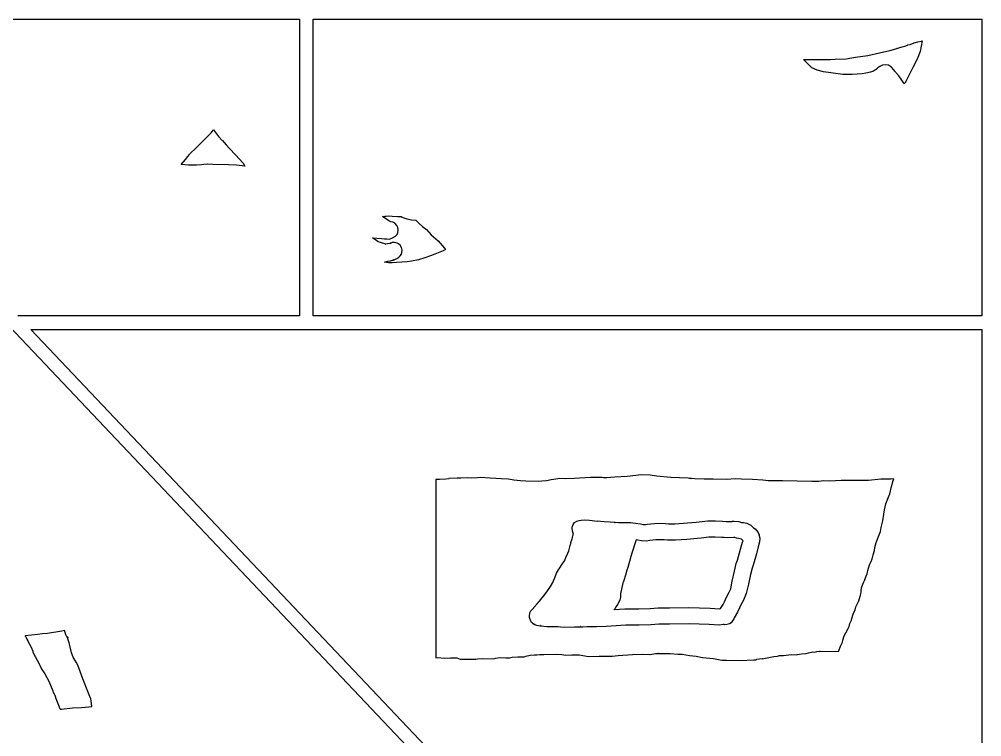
# Model space of a CAD drawing. Extents: x -1 to 629, y 2 to 3679.
# Drawn here: x 346.7 to 628.9, y 2153.2 to 2363.5 of the extents above; entities that cross this region are included whole.
import ezdxf

# ---------------------------------------------------------------- set-up
doc = ezdxf.new("R2010")
doc.units = 0

msp = doc.modelspace()

# ---------------------------------------------------------------- linework, layer by layer
at = {"layer": 'Calque 1'}
for p, q in [((258.504, 2363.48), (542.329, 2063.93)), ((264.013, 2363.48), (428.828, 2363.48)), ((428.828, 2363.48), (428.828, 2276.6)), ((432.829, 2363.48), (628.85, 2363.48)), ((432.829, 2276.6), (432.829, 2363.48)), ((628.826, 2363.48), (628.826026, 2276.5993)), ((607.094, 2355.9), (607.149, 2355.94)), ((607.149, 2355.94), (607.827, 2356.05)), ((607.827, 2356.05), (609.078, 2356.54)), ((609.078, 2356.54), (610.11, 2356.83)), ((610.11, 2356.83), (611.168, 2357.05)), ((611.383, 2357.11), (610.785, 2353.99)), ((611.168, 2357.05), (611.383, 2357.11)), ((611.383, 2357.11), (611.383, 2357.11)), ((595.426, 2352.84), (598.833, 2353.64)), ((598.833, 2353.64), (601.918, 2354.3)), ((601.918, 2354.3), (603.019, 2354.61)), ((603.019, 2354.61), (603.995, 2354.96)), ((603.995, 2354.96), (604.509, 2355.06)), ((603.995, 2354.96), (604.051, 2354.98)), ((604.051, 2354.98), (603.995, 2354.96)), ((603.995, 2354.96), (603.995, 2354.96)), ((604.509, 2355.06), (605.482, 2355.36)), ((605.482, 2355.36), (606.292, 2355.58)), ((606.292, 2355.58), (607.094, 2355.9)), ((610.785, 2353.99), (609.882, 2351.78)), ((577.135, 2351.21), (576.593, 2351.7)), ((576.593, 2351.7), (579.775, 2351.69)), ((578.111, 2350.22), (577.135, 2351.21)), ((579.775, 2351.69), (584.509, 2351.68)), ((584.509, 2351.68), (585.858, 2351.79)), ((585.858, 2351.79), (589.102, 2351.92)), ((589.102, 2351.92), (591.809, 2352.4)), ((591.809, 2352.4), (595.426, 2352.84)), ((609.882, 2351.78), (608.623, 2349.32)), ((578.704, 2349.53), (578.111, 2350.22)), ((579.035, 2349.24), (578.704, 2349.53)), ((580.567, 2348.61), (579.035, 2349.24)), ((582.503, 2348.11), (580.567, 2348.61)), ((584.641, 2347.79), (582.503, 2348.11)), ((588.131, 2347.34), (584.641, 2347.79)), ((593.822, 2347.51), (590.851, 2347.33)), ((594.857, 2347.68), (593.822, 2347.51)), ((596.248, 2347.94), (594.857, 2347.68)), ((597.151, 2348.24), (596.248, 2347.94)), ((597.952, 2348.81), (597.151, 2348.24)), ((597.952, 2348.81), (597.936, 2348.79)), ((597.936, 2348.79), (597.952, 2348.81)), ((598.397, 2349.28), (597.952, 2348.81)), ((597.952, 2348.81), (597.952, 2348.81)), ((598.947, 2349.65), (598.397, 2349.28)), ((599.799, 2350.01), (598.947, 2349.65)), ((600.736, 2350.16), (599.799, 2350.01)), ((601.474, 2350.02), (600.736, 2350.16)), ((602.384, 2349.46), (601.474, 2350.02)), ((603.096, 2348.69), (602.384, 2349.46)), ((603.479, 2348.13), (603.096, 2348.69)), ((603.577, 2348), (603.479, 2348.13)), ((604.527, 2346.93), (603.577, 2348)), ((608.623, 2349.32), (606.691, 2345.44)), ((590.851, 2347.33), (588.131, 2347.34)), ((605.453, 2345.63), (604.527, 2346.93)), ((605.988, 2344.77), (605.453, 2345.63)), ((606.149, 2344.56), (605.988, 2344.77)), ((606.263, 2344.76), (606.149, 2344.56)), ((606.691, 2345.44), (606.263, 2344.76)), ((402.931, 2330.2), (403.545, 2330.95)), ((403.545, 2330.95), (403.653, 2331.05)), ((403.645, 2331.06), (403.579, 2331)), ((403.579, 2331), (403.645, 2331.06)), ((403.645, 2331.06), (403.645, 2331.06)), ((403.645, 2331.06), (403.645, 2331.06)), ((403.653, 2331.05), (403.656, 2331.06)), ((403.656, 2331.06), (405.132, 2329.17)), ((398.576, 2325.76), (400.819, 2328.1)), ((400.819, 2328.1), (402.931, 2330.2)), ((405.132, 2329.17), (406.196, 2327.97)), ((406.196, 2327.97), (406.283, 2327.89)), ((406.283, 2327.89), (406.267, 2327.91)), ((406.267, 2327.91), (406.786, 2327.38)), ((396.718, 2324.07), (398.576, 2325.76)), ((406.786, 2327.38), (407.405, 2326.69)), ((407.405, 2326.69), (408.31, 2325.65)), ((408.31, 2325.65), (410.059, 2323.8)), ((394.186, 2320.89), (395.448, 2322.43)), ((395.448, 2322.43), (396.12, 2323.3)), ((395.448, 2322.43), (395.448, 2322.43)), ((396.12, 2323.3), (396.583, 2323.9)), ((396.583, 2323.9), (396.718, 2324.07)), ((410.059, 2323.8), (412.345, 2321.34)), ((396.337, 2320.73), (394.186, 2320.89)), ((396.697, 2320.72), (396.337, 2320.73)), ((396.337, 2320.73), (396.337, 2320.73)), ((397.216, 2320.72), (396.697, 2320.72)), ((397.282, 2320.72), (397.216, 2320.72)), ((398.697, 2320.77), (397.282, 2320.72)), ((400.1, 2320.84), (398.697, 2320.77)), ((400.78, 2320.92), (400.1, 2320.84)), ((401.74, 2320.99), (400.78, 2320.92)), ((401.843, 2320.99), (401.74, 2320.99)), ((403.476, 2320.96), (401.843, 2320.99)), ((403.484, 2320.96), (403.476, 2320.96)), ((408.043, 2320.87), (403.484, 2320.96)), ((410.392, 2320.72), (408.043, 2320.87)), ((412.784, 2320.42), (410.392, 2320.72)), ((412.345, 2321.34), (412.784, 2320.42)), ((453.149, 2305.68), (453.847, 2305.76)), ((455.064, 2304.46), (453.149, 2305.68)), ((453.847, 2305.76), (454.186, 2305.8)), ((454.186, 2305.8), (454.244, 2305.82)), ((454.244, 2305.82), (454.921, 2305.84)), ((454.921, 2305.84), (455.98, 2305.75)), ((455.98, 2305.75), (457.599, 2305.71)), ((457.599, 2305.71), (458.379, 2305.71)), ((458.379, 2305.71), (458.501, 2305.68)), ((458.501, 2305.68), (458.62, 2305.65)), ((458.62, 2305.65), (458.914, 2305.49)), ((458.914, 2305.49), (459.139, 2305.39)), ((459.139, 2305.39), (459.435, 2305.28)), ((459.435, 2305.28), (460.271, 2305.02)), ((455.638, 2304.17), (455.064, 2304.46)), ((455.646, 2304.17), (455.638, 2304.17)), ((455.662, 2304.17), (455.646, 2304.17)), ((456.202, 2304.02), (455.662, 2304.17)), ((456.467, 2303.88), (456.202, 2304.02)), ((456.509, 2303.86), (456.467, 2303.88)), ((456.623, 2303.8), (456.488, 2303.87)), ((456.488, 2303.87), (456.509, 2303.86)), ((456.768, 2303.72), (456.588, 2303.83)), ((456.588, 2303.83), (456.623, 2303.8)), ((456.8, 2303.71), (456.768, 2303.72)), ((457.427, 2303.08), (456.8, 2303.71)), ((457.707, 2302.51), (457.427, 2303.08)), ((457.826, 2301.73), (457.707, 2302.51)), ((460.271, 2305.02), (461.724, 2304.7)), ((461.724, 2304.7), (462.92, 2304.59)), ((462.92, 2304.59), (463.967, 2303.63)), ((463.967, 2303.63), (464.949, 2302.73)), ((464.949, 2302.73), (466.089, 2301.85)), ((456.141, 2299.43), (456.982, 2299.89)), ((456.982, 2299.89), (457.438, 2300.4)), ((457.438, 2300.4), (457.692, 2300.92)), ((457.692, 2300.92), (457.826, 2301.73)), ((466.089, 2301.85), (467.471, 2300.35)), ((467.471, 2300.35), (469.542, 2298.52)), ((451.559, 2298.51), (450.275, 2299.44)), ((450.275, 2299.44), (452.884, 2299.27)), ((451.963, 2298.24), (451.559, 2298.51)), ((452.598, 2298.03), (451.963, 2298.24)), ((454.114, 2297.58), (452.598, 2298.03)), ((452.884, 2299.27), (453.744, 2299.18)), ((453.744, 2299.18), (453.892, 2299.16)), ((453.892, 2299.16), (454.487, 2299.12)), ((454.112, 2297.58), (454.125, 2297.58)), ((454.125, 2297.58), (454.112, 2297.58)), ((454.112, 2297.58), (454.112, 2297.58)), ((454.678, 2297.63), (454.114, 2297.58)), ((454.487, 2299.12), (455.191, 2299.09)), ((455.318, 2297.8), (454.678, 2297.63)), ((455.191, 2299.09), (456.141, 2299.43)), ((455.522, 2297.88), (455.318, 2297.8)), ((455.585, 2297.88), (455.44, 2297.83)), ((455.44, 2297.83), (455.522, 2297.88)), ((455.615, 2297.92), (455.54, 2297.89)), ((455.54, 2297.89), (455.585, 2297.88)), ((455.585, 2297.88), (455.585, 2297.88)), ((456.027, 2298.04), (455.615, 2297.92)), ((456.691, 2298.09), (456.027, 2298.04)), ((457.512, 2297.89), (456.691, 2298.09)), ((457.895, 2297.67), (457.512, 2297.89)), ((458.348, 2297.27), (457.895, 2297.67)), ((458.75, 2296.62), (458.348, 2297.27)), ((469.542, 2298.52), (471.315, 2296.4)), ((457.961, 2293.76), (458.366, 2294.14)), ((458.366, 2294.14), (458.708, 2294.67)), ((458.708, 2294.67), (458.877, 2295.15)), ((458.932, 2295.84), (458.75, 2296.62)), ((458.877, 2295.15), (458.932, 2295.84)), ((467.232, 2294.18), (465.621, 2293.54)), ((468.532, 2294.62), (467.232, 2294.18)), ((470.96, 2295.66), (468.532, 2294.62)), ((471.635, 2295.98), (470.96, 2295.66)), ((471.315, 2296.4), (471.331, 2296.38)), ((471.331, 2296.38), (471.349, 2296.36)), ((471.349, 2296.36), (471.635, 2295.97)), ((471.635, 2295.97), (471.635, 2295.98)), ((453.733, 2292.26), (454.715, 2292.59)), ((454.943, 2292.15), (453.733, 2292.26)), ((454.715, 2292.59), (455.548, 2292.68)), ((456.035, 2292.09), (454.943, 2292.15)), ((455.548, 2292.68), (456.088, 2292.85)), ((457.287, 2292.19), (456.035, 2292.09)), ((456.088, 2292.85), (456.353, 2292.93)), ((456.353, 2292.93), (456.395, 2292.95)), ((456.395, 2292.95), (456.609, 2293.02)), ((456.609, 2293.02), (456.445, 2292.96)), ((456.445, 2292.96), (456.517, 2292.99)), ((456.517, 2292.99), (456.644, 2293.03)), ((456.644, 2293.03), (456.837, 2293.08)), ((456.837, 2293.08), (457.361, 2293.41)), ((460.456, 2292.38), (457.287, 2292.19)), ((457.361, 2293.41), (457.961, 2293.76)), ((461.711, 2292.61), (460.456, 2292.38)), ((463.772, 2293.02), (461.711, 2292.61)), ((465.621, 2293.54), (463.772, 2293.02)), ((428.828, 2276.6), (346.334, 2276.6)), ((628.826, 2276.6), (432.829, 2276.6)), ((350.123, 2272.6), (428.828, 2272.6)), ((546.329, 2065.53), (350.123, 2272.6)), ((428.828, 2272.6), (430.828, 2272.6)), ((430.828, 2272.6), (628.826, 2272.6)), ((628.826, 2272.6), (628.826, 1874.48)), ((475.072, 2229.02), (472.638, 2228.88)), ((476.167, 2229.01), (475.072, 2229.02)), ((478.054, 2229.12), (476.167, 2229.01)), ((478.057, 2229.12), (478.054, 2229.12)), ((479.252, 2229.02), (478.057, 2229.12)), ((481.065, 2229.09), (479.252, 2229.02)), ((481.917, 2229.2), (481.065, 2229.09)), ((484.777, 2228.97), (481.917, 2229.2)), ((488.055, 2228.82), (484.777, 2228.97)), ((514.151, 2229.22), (509.325, 2228.87)), ((515.233, 2229.17), (514.151, 2229.22)), ((517.419, 2229.2), (515.233, 2229.17)), ((517.477, 2229.2), (517.419, 2229.2)), ((517.561, 2229.17), (517.477, 2229.2)), ((517.921, 2229.11), (517.561, 2229.17)), ((518.263, 2229.1), (517.921, 2229.11)), ((518.916, 2229.11), (518.263, 2229.1)), ((521.252, 2229.28), (518.916, 2229.11)), ((524.89, 2229.47), (521.252, 2229.28)), ((529.06, 2229.95), (524.89, 2229.47)), ((531.666, 2229.88), (529.06, 2229.95)), ((533.532, 2229.58), (531.666, 2229.88)), ((537.701, 2229.18), (533.532, 2229.58)), ((542.784, 2228.98), (537.701, 2229.18)), ((543.562, 2228.95), (542.784, 2228.98)), ((543.181, 2229.03), (543.17, 2229.03)), ((543.17, 2229.03), (543.17, 2229.03)), ((543.17, 2229.03), (543.181, 2229.03)), ((543.541, 2228.95), (543.181, 2229.03)), ((543.181, 2229.03), (543.541, 2228.95)), ((468.86, 2228.59), (468.809, 2228.61)), ((468.809, 2228.61), (468.809, 2176.36)), ((469.873, 2228.61), (468.86, 2228.59)), ((471.762, 2228.72), (469.873, 2228.61)), ((469.873, 2228.61), (469.873, 2228.61)), ((472.672, 2228.82), (471.762, 2228.72)), ((472.638, 2228.88), (472.775, 2228.86)), ((472.775, 2228.86), (472.672, 2228.82)), ((490.082, 2228.72), (488.055, 2228.82)), ((491.677, 2228.46), (490.082, 2228.72)), ((493.654, 2228.2), (491.677, 2228.46)), ((495.159, 2228.16), (493.654, 2228.2)), ((495.159, 2228.15), (495.159, 2228.16)), ((498.784, 2228.07), (495.159, 2228.15)), ((499.882, 2228.09), (498.784, 2228.07)), ((501.29, 2228.21), (499.882, 2228.09)), ((502.597, 2228.56), (501.29, 2228.21)), ((503.983, 2228.73), (502.597, 2228.56)), ((505.208, 2228.95), (503.983, 2228.73)), ((506.719, 2228.85), (505.208, 2228.95)), ((509.325, 2228.87), (506.719, 2228.85)), ((543.551, 2228.95), (543.541, 2228.95)), ((543.541, 2228.95), (543.551, 2228.95)), ((543.541, 2228.95), (543.541, 2228.95)), ((543.549, 2228.95), (543.551, 2228.95)), ((543.551, 2228.95), (543.549, 2228.95)), ((543.771, 2228.91), (543.562, 2228.95)), ((544.729, 2228.83), (543.771, 2228.91)), ((547.512, 2228.72), (544.729, 2228.83)), ((544.729, 2228.83), (544.729, 2228.83)), ((544.729, 2228.83), (544.729, 2228.83)), ((550.124, 2228.69), (547.512, 2228.72)), ((553.883, 2228.66), (550.124, 2228.69)), ((556.767, 2228.83), (553.883, 2228.66)), ((558.455, 2228.72), (556.767, 2228.83)), ((561.657, 2228.63), (558.455, 2228.72)), ((564.657, 2228.46), (561.657, 2228.63)), ((566.213, 2228.27), (564.657, 2228.46)), ((568.491, 2228.23), (566.213, 2228.27)), ((570.489, 2228.26), (568.491, 2228.23)), ((579.008, 2227.99), (570.489, 2228.26)), ((580.953, 2228.06), (579.008, 2227.99)), ((582.591, 2228.21), (580.953, 2228.06)), ((584.308, 2228.15), (582.591, 2228.21)), ((587.657, 2228.34), (584.308, 2228.15)), ((592.483, 2228.37), (587.657, 2228.34)), ((595.65, 2228.34), (592.483, 2228.37)), ((599.291, 2228.69), (595.65, 2228.34)), ((602.217, 2228.7), (599.291, 2228.69)), ((601.94, 2224.4), (602.416, 2226.6)), ((603.048, 2228.78), (602.217, 2228.7)), ((602.217, 2228.7), (602.217, 2228.7)), ((602.416, 2226.6), (602.913, 2228.29)), ((602.913, 2228.29), (603.048, 2228.78)), ((601.439, 2223.23), (601.94, 2224.4)), ((600.326, 2219.72), (600.781, 2221.5)), ((600.781, 2221.5), (601.439, 2223.23)), ((599.852, 2216.47), (600.13, 2218.49)), ((600.13, 2218.49), (600.326, 2219.72)), ((508.806, 2214.7), (509.058, 2215.41)), ((509.058, 2215.41), (509.502, 2215.99)), ((509.502, 2215.99), (510.105, 2216.42)), ((510.105, 2216.42), (510.825, 2216.64)), ((510.825, 2216.64), (511.465, 2216.75)), ((511.465, 2216.75), (511.468, 2216.75)), ((511.468, 2216.75), (512.484, 2216.84)), ((512.484, 2216.84), (513.852, 2216.7)), ((513.852, 2216.7), (516.074, 2216.46)), ((516.074, 2216.46), (516.074, 2216.47)), ((516.074, 2216.47), (518.199, 2216.3)), ((518.199, 2216.3), (519.879, 2216.22)), ((519.879, 2216.22), (519.879, 2216.21)), ((519.879, 2216.21), (521.102, 2216.1)), ((521.102, 2216.1), (521.205, 2216.08)), ((521.205, 2216.08), (521.17, 2216.08)), ((521.17, 2216.08), (521.223, 2216.08)), ((521.205, 2216.08), (521.205, 2216.08)), ((521.223, 2216.08), (521.337, 2216.05)), ((521.361, 2216.06), (521.313, 2216.08)), ((521.313, 2216.08), (522.411, 2216.05)), ((521.337, 2216.05), (521.361, 2216.06)), ((522.411, 2216.05), (524.065, 2216.06)), ((524.065, 2216.06), (526.028, 2215.99)), ((526.028, 2215.99), (526.028, 2216)), ((526.028, 2216), (526.028, 2216)), ((526.028, 2216), (526.555, 2215.93)), ((526.555, 2215.93), (527.364, 2215.81)), ((527.364, 2215.81), (528.817, 2215.59)), ((528.817, 2215.59), (529.645, 2215.41)), ((529.645, 2215.41), (530.243, 2215.4)), ((530.243, 2215.4), (530.791, 2215.5)), ((530.791, 2215.5), (532.897, 2215.76)), ((532.897, 2215.76), (534.585, 2215.81)), ((534.585, 2215.81), (536.162, 2215.72)), ((536.162, 2215.72), (537.048, 2215.63)), ((537.048, 2215.63), (537.987, 2215.62)), ((537.987, 2215.62), (538.892, 2215.61)), ((538.892, 2215.61), (545.128, 2216.14)), ((538.892, 2215.61), (538.892, 2215.61)), ((545.128, 2216.14), (546.06, 2216.22)), ((546.06, 2216.22), (548.576, 2216.54)), ((548.576, 2216.54), (550.838, 2216.52)), ((550.838, 2216.52), (552.865, 2216.44)), ((552.865, 2216.44), (553.973, 2216.34)), ((553.973, 2216.34), (553.957, 2216.35)), ((553.957, 2216.35), (554.497, 2216.34)), ((554.497, 2216.34), (555.735, 2216.35)), ((555.683, 2216.38), (556.294, 2216.43)), ((555.735, 2216.35), (555.683, 2216.38)), ((556.294, 2216.43), (556.294, 2216.43)), ((556.294, 2216.43), (557.593, 2216.3)), ((557.593, 2216.3), (558.439, 2216.04)), ((558.439, 2216.04), (558.966, 2215.99)), ((558.966, 2215.99), (559.982, 2215.79)), ((559.982, 2215.79), (561.181, 2215.22)), ((561.181, 2215.22), (561.183, 2215.22)), ((561.183, 2215.22), (561.927, 2214.5)), ((599.363, 2214.51), (599.852, 2216.47)), ((508.751, 2214.59), (508.806, 2214.7)), ((508.761, 2214.5), (508.751, 2214.59)), ((508.751, 2214.59), (508.751, 2214.59)), ((508.846, 2213.52), (508.761, 2214.5)), ((509.14, 2212.63), (508.846, 2213.52)), ((508.904, 2211.72), (508.999, 2212.08)), ((508.999, 2212.08), (509.029, 2212.28)), ((509.029, 2212.29), (509.111, 2212.6)), ((509.029, 2212.28), (509.029, 2212.29)), ((509.111, 2212.6), (509.14, 2212.63)), ((561.927, 2214.5), (562.451, 2214.17)), ((562.451, 2214.17), (563.295, 2213.09)), ((563.295, 2213.09), (563.292, 2213.1)), ((563.292, 2213.1), (563.604, 2212.44)), ((563.604, 2212.37), (563.541, 2212.51)), ((563.541, 2212.51), (563.76, 2211.39)), ((563.604, 2212.44), (563.604, 2212.37)), ((598.571, 2211.96), (599.191, 2213.38)), ((599.191, 2213.38), (599.363, 2214.51)), ((508.105, 2208.86), (508.222, 2209.42)), ((508.222, 2209.42), (508.364, 2209.81)), ((508.364, 2209.81), (508.439, 2210.12)), ((508.439, 2210.12), (508.83, 2211.28)), ((508.83, 2211.28), (508.891, 2211.67)), ((508.83, 2211.28), (508.83, 2211.28)), ((508.891, 2211.67), (508.888, 2211.67)), ((508.888, 2211.67), (508.891, 2211.67)), ((508.891, 2211.67), (508.904, 2211.72)), ((527.147, 2209.73), (525.896, 2205.77)), ((527.507, 2210.93), (527.147, 2209.73)), ((527.989, 2210.86), (527.507, 2210.93)), ((529.089, 2210.66), (527.989, 2210.86)), ((530.494, 2210.6), (529.089, 2210.66)), ((531.56, 2210.76), (530.494, 2210.6)), ((533.28, 2210.97), (531.56, 2210.76)), ((535.783, 2210.93), (533.28, 2210.97)), ((536.765, 2210.83), (535.783, 2210.93)), ((539.069, 2210.81), (536.765, 2210.83)), ((542.39, 2211.05), (539.069, 2210.81)), ((539.069, 2210.81), (539.069, 2210.81)), ((545.504, 2211.35), (542.39, 2211.05)), ((546.628, 2211.45), (545.504, 2211.35)), ((548.84, 2211.75), (546.628, 2211.45)), ((546.628, 2211.45), (546.628, 2211.45)), ((548.843, 2211.75), (548.84, 2211.75)), ((550.714, 2211.72), (548.843, 2211.75)), ((552.531, 2211.66), (550.714, 2211.72)), ((553.299, 2211.59), (552.531, 2211.66)), ((554.349, 2211.54), (553.299, 2211.59)), ((556.188, 2211.58), (554.349, 2211.54)), ((556.191, 2211.58), (556.188, 2211.58)), ((556.495, 2211.62), (556.191, 2211.58)), ((556.191, 2211.58), (556.191, 2211.58)), ((556.191, 2211.58), (556.191, 2211.58)), ((557.005, 2211.47), (556.495, 2211.62)), ((556.971, 2211.46), (557.005, 2211.47)), ((557.511, 2211.3), (556.971, 2211.46)), ((558.434, 2211.17), (557.511, 2211.3)), ((557.511, 2211.3), (557.511, 2211.3)), ((558.164, 2208.2), (558.757, 2210.26)), ((558.688, 2210.89), (558.434, 2211.17)), ((558.9, 2210.69), (558.688, 2210.89)), ((558.757, 2210.26), (558.884, 2210.68)), ((558.884, 2210.68), (558.9, 2210.69)), ((563.718, 2210.36), (563.355, 2208.89)), ((563.76, 2211.39), (563.718, 2210.36)), ((597.534, 2208.65), (597.891, 2210.14)), ((597.891, 2210.14), (598.328, 2211.12)), ((598.328, 2211.12), (598.571, 2211.96)), ((506.949, 2205.8), (507.51, 2206.99)), ((507.51, 2207.01), (507.843, 2207.7)), ((507.51, 2206.99), (507.51, 2207.01)), ((507.843, 2207.7), (508.124, 2208.91)), ((507.843, 2207.7), (507.843, 2207.7)), ((508.124, 2208.91), (508.105, 2208.86)), ((557.225, 2204.95), (558.164, 2208.2)), ((562.773, 2206.87), (561.81, 2203.54)), ((563.355, 2208.89), (562.773, 2206.87)), ((596.69, 2205.33), (596.989, 2206.55)), ((596.989, 2206.55), (597.413, 2207.81)), ((597.413, 2207.81), (597.534, 2208.65)), ((504.761, 2202.17), (506.065, 2204.09)), ((506.065, 2204.09), (506.078, 2204.11)), ((506.078, 2204.11), (506.626, 2204.85)), ((506.626, 2204.86), (506.661, 2205.01)), ((506.626, 2204.85), (506.626, 2204.86)), ((506.626, 2204.86), (506.626, 2204.86)), ((506.661, 2205.01), (506.949, 2205.8)), ((506.661, 2205.01), (506.661, 2205.01)), ((506.661, 2205.01), (506.661, 2205.01)), ((525.867, 2205.68), (525.097, 2202.86)), ((525.896, 2205.77), (525.867, 2205.68)), ((556.402, 2201.78), (556.908, 2203.99)), ((556.908, 2203.99), (557.225, 2204.95)), ((556.908, 2203.99), (556.908, 2203.99)), ((595.468, 2201.96), (595.939, 2203.62)), ((595.939, 2203.62), (596.288, 2204.41)), ((596.288, 2204.41), (596.399, 2204.55)), ((596.399, 2204.55), (596.69, 2205.33)), ((503.808, 2200.15), (504.234, 2201.13)), ((504.234, 2201.13), (504.761, 2202.17)), ((504.234, 2201.13), (504.234, 2201.13)), ((504.761, 2202.17), (504.761, 2202.17)), ((524.851, 2202.08), (524.374, 2200.59)), ((525.097, 2202.86), (524.851, 2202.08)), ((525.097, 2202.86), (525.097, 2202.86)), ((555.725, 2198.86), (556.402, 2201.78)), ((561.514, 2202.65), (561.085, 2200.74)), ((561.81, 2203.54), (561.514, 2202.65)), ((594.841, 2200.1), (595.291, 2201.02)), ((595.291, 2201.02), (595.468, 2201.96)), ((502.459, 2197.24), (503.089, 2198.44)), ((503.089, 2198.45), (503.099, 2198.46)), ((503.089, 2198.44), (503.089, 2198.45)), ((503.099, 2198.46), (503.808, 2200.15)), ((523.657, 2198.33), (522.927, 2195.16)), ((523.71, 2198.49), (523.657, 2198.33)), ((523.89, 2199.07), (523.71, 2198.49)), ((524.374, 2200.59), (523.89, 2199.07)), ((555.249, 2196.57), (555.725, 2198.86)), ((560.434, 2197.95), (559.839, 2195.18)), ((561.085, 2200.74), (560.434, 2197.95)), ((593.962, 2197.92), (594.306, 2198.63)), ((594.306, 2198.63), (594.621, 2199.22)), ((594.576, 2199.15), (594.587, 2199.28)), ((594.621, 2199.22), (594.576, 2199.15)), ((594.587, 2199.28), (594.841, 2200.1)), ((500.787, 2194.96), (501.52, 2195.96)), ((501.52, 2195.96), (502.062, 2196.7)), ((502.062, 2196.7), (502.459, 2197.24)), ((522.927, 2195.16), (522.93, 2194.83)), ((553.979, 2194.14), (554.783, 2195.6)), ((554.783, 2195.6), (555.249, 2196.57)), ((559.839, 2195.18), (559.006, 2193.25)), ((593.304, 2194.68), (593.439, 2195.22)), ((593.439, 2195.22), (593.547, 2195.64)), ((593.505, 2195.97), (593.645, 2196.92)), ((593.547, 2195.64), (593.505, 2195.97)), ((593.645, 2196.92), (593.962, 2197.92)), ((498.551, 2192.18), (499.056, 2192.8)), ((499.056, 2192.8), (499.189, 2193.01)), ((499.189, 2193.01), (499.953, 2193.99)), ((499.953, 2193.99), (500.787, 2194.96)), ((522.729, 2193.31), (522.104, 2192.04)), ((522.93, 2194.23), (522.729, 2193.31)), ((522.93, 2194.83), (522.93, 2194.23)), ((553.055, 2192.03), (553.423, 2192.81)), ((553.423, 2192.81), (553.979, 2194.14)), ((559.006, 2193.25), (558.236, 2191.94)), ((591.981, 2191.3), (592.531, 2192.5)), ((592.531, 2192.5), (592.848, 2193.04)), ((592.848, 2193.04), (593.02, 2193.76)), ((593.02, 2193.76), (593.206, 2194.39)), ((593.206, 2194.39), (593.269, 2194.59)), ((593.269, 2194.59), (593.304, 2194.68)), ((496.276, 2188.61), (496.408, 2189.53)), ((496.408, 2189.53), (496.665, 2190.12)), ((496.665, 2190.12), (497.236, 2190.75)), ((497.236, 2190.75), (497.514, 2191.04)), ((497.514, 2191.04), (497.577, 2191.12)), ((497.577, 2191.12), (497.749, 2191.29)), ((497.683, 2191.22), (498.551, 2192.18)), ((497.749, 2191.29), (497.683, 2191.22)), ((521.295, 2190.75), (521.107, 2190.48)), ((521.107, 2190.49), (524.239, 2190.71)), ((521.107, 2190.48), (521.107, 2190.49)), ((521.657, 2191.44), (521.295, 2190.75)), ((522.104, 2192.04), (521.657, 2191.44)), ((524.239, 2190.71), (526.621, 2190.74)), ((526.621, 2190.74), (528.343, 2190.77)), ((528.343, 2190.77), (531.619, 2190.86)), ((531.619, 2190.86), (534.008, 2191)), ((534.008, 2191), (537.334, 2190.99)), ((537.334, 2190.99), (542.969, 2191.11)), ((542.969, 2191.11), (549.198, 2190.95)), ((549.198, 2190.95), (551.955, 2190.76)), ((551.955, 2190.76), (552.306, 2190.81)), ((552.306, 2190.81), (553.055, 2192.03)), ((557.273, 2189.74), (556.251, 2188.1)), ((557.873, 2191.02), (557.273, 2189.74)), ((558.236, 2191.94), (557.873, 2191.02)), ((591.121, 2189.15), (591.75, 2190.43)), ((591.75, 2190.43), (591.981, 2191.3)), ((496.292, 2188.23), (496.276, 2188.61)), ((496.276, 2188.61), (496.276, 2188.61)), ((496.276, 2188.61), (496.276, 2188.61)), ((496.344, 2187.91), (496.292, 2188.23)), ((496.344, 2187.89), (496.344, 2187.91)), ((496.643, 2187.13), (496.344, 2187.89)), ((496.89, 2186.76), (496.643, 2187.13)), ((497.112, 2186.48), (496.89, 2186.76)), ((555.397, 2186.66), (554.931, 2186.36)), ((555.799, 2187.22), (555.397, 2186.66)), ((556.127, 2187.8), (555.799, 2187.22)), ((556.251, 2188.1), (556.127, 2187.8)), ((590.221, 2186.46), (590.666, 2187.39)), ((590.666, 2187.39), (590.74, 2187.92)), ((590.74, 2187.92), (591.121, 2189.15)), ((359.171, 2184.21), (355.01705, 2183.540605)), ((359.939, 2184.33), (359.171709, 2184.208292)), ((359.941, 2184.33), (359.939, 2184.33)), ((360.14, 2183.76), (359.941563, 2184.328853)), ((497.58, 2186.14), (497.112, 2186.48)), ((497.882, 2186.04), (497.413, 2186.33)), ((497.413, 2186.33), (497.58, 2186.14)), ((498.416, 2185.82), (497.882, 2186.04)), ((499.374, 2185.64), (498.416, 2185.82)), ((499.795, 2185.65), (499.374, 2185.64)), ((499.451, 2185.81), (499.4, 2185.82)), ((499.4, 2185.82), (499.416, 2185.81)), ((499.4, 2185.82), (499.4, 2185.82)), ((499.4, 2185.82), (499.4, 2185.82)), ((499.4, 2185.82), (499.4, 2185.82)), ((499.4, 2185.82), (499.4, 2185.82)), ((499.416, 2185.81), (499.424, 2185.81)), ((499.424, 2185.81), (499.435, 2185.81)), ((499.435, 2185.81), (499.459, 2185.81)), ((499.459, 2185.81), (499.451, 2185.81)), ((499.461, 2185.81), (499.461, 2185.81)), ((499.461, 2185.81), (499.461, 2185.81)), ((499.461, 2185.81), (499.461, 2185.81)), ((499.461, 2185.81), (499.461, 2185.81)), ((499.829, 2185.66), (499.795, 2185.65)), ((499.795, 2185.65), (499.795, 2185.65)), ((499.808, 2185.67), (499.8, 2185.67)), ((499.8, 2185.67), (499.8, 2185.67)), ((499.8, 2185.67), (499.8, 2185.67)), ((499.8, 2185.67), (499.8, 2185.67)), ((499.8, 2185.67), (499.803, 2185.67)), ((499.803, 2185.67), (499.803, 2185.67)), ((499.803, 2185.67), (499.803, 2185.67)), ((499.803, 2185.67), (499.803, 2185.67)), ((499.803, 2185.67), (499.803, 2185.67)), ((499.803, 2185.67), (499.805, 2185.67)), ((499.805, 2185.67), (499.805, 2185.66)), ((499.805, 2185.66), (499.808, 2185.67)), ((499.808, 2185.67), (499.811, 2185.67)), ((499.811, 2185.67), (499.808, 2185.67)), ((499.811, 2185.67), (499.811, 2185.67)), ((499.811, 2185.67), (499.811, 2185.67)), ((500.461, 2185.55), (499.829, 2185.66)), ((501.504, 2185.45), (500.461, 2185.55)), ((500.461, 2185.55), (500.461, 2185.55)), ((503.671, 2185.5), (501.504, 2185.45)), ((501.504, 2185.45), (501.504, 2185.45)), ((504.565, 2185.41), (503.671, 2185.5)), ((505.396, 2185.33), (504.565, 2185.41)), ((506.478, 2185.3), (505.396, 2185.33)), ((505.396, 2185.33), (505.396, 2185.33)), ((509.425, 2185.38), (506.475, 2185.29)), ((506.475, 2185.29), (506.478, 2185.3)), ((510.246, 2185.4), (509.425, 2185.38)), ((510.494, 2185.38), (510.246, 2185.4)), ((511.889, 2185.38), (510.494, 2185.38)), ((511.241, 2185.56), (511.151, 2185.53)), ((511.151, 2185.53), (511.161, 2185.53)), ((511.151, 2185.53), (511.151, 2185.53)), ((511.161, 2185.53), (511.241, 2185.56)), ((511.241, 2185.57), (511.241, 2185.57)), ((511.241, 2185.57), (511.241, 2185.57)), ((511.241, 2185.57), (511.241, 2185.57)), ((513.103, 2185.43), (511.889, 2185.38)), ((515.826, 2185.49), (513.103, 2185.43)), ((515.828, 2185.49), (515.826, 2185.49)), ((515.826, 2185.49), (515.826, 2185.49)), ((515.831, 2185.49), (515.828, 2185.49)), ((515.828, 2185.49), (515.828, 2185.49)), ((515.828, 2185.49), (515.828, 2185.49)), ((515.828, 2185.49), (515.828, 2185.49)), ((515.828, 2185.49), (515.828, 2185.49)), ((515.828, 2185.49), (515.828, 2185.49)), ((515.834, 2185.49), (515.831, 2185.49)), ((515.831, 2185.49), (515.831, 2185.49)), ((515.831, 2185.49), (515.831, 2185.49)), ((515.831, 2185.49), (515.831, 2185.49)), ((515.908, 2185.49), (515.834, 2185.49)), ((515.834, 2185.49), (515.834, 2185.49)), ((515.834, 2185.49), (515.834, 2185.49)), ((518.739, 2185.51), (515.908, 2185.49)), ((520.173, 2185.61), (518.739, 2185.51)), ((524.525, 2185.92), (520.173, 2185.61)), ((526.631, 2185.94), (524.525, 2185.92)), ((528.446, 2185.97), (526.631, 2185.94)), ((531.836, 2186.06), (528.446, 2185.97)), ((528.446, 2185.97), (528.446, 2185.97)), ((534.193, 2186.2), (531.836, 2186.06)), ((537.328, 2186.19), (534.193, 2186.2)), ((543.057, 2186.32), (537.328, 2186.19)), ((548.901, 2186.16), (543.057, 2186.32)), ((543.057, 2186.32), (543.057, 2186.32)), ((552.015, 2185.96), (548.901, 2186.16)), ((553.076, 2186.13), (552.015, 2185.96)), ((553.124, 2186.11), (553.076, 2186.13)), ((553.386, 2186.09), (553.124, 2186.11)), ((553.55, 2186.08), (553.386, 2186.09)), ((554.135, 2186.12), (553.55, 2186.08)), ((554.931, 2186.36), (554.135, 2186.12)), ((554.135, 2186.12), (554.135, 2186.12)), ((589.049, 2183.71), (589.66, 2184.93)), ((589.66, 2184.93), (589.962, 2185.51)), ((589.962, 2185.51), (590.221, 2186.46)), ((348.44, 2182.8), (348.466458, 2182.752375)), ((352.134, 2183.25), (348.44042, 2182.794917)), ((348.466, 2182.75), (348.590354, 2182.533042)), ((348.591, 2182.53), (348.712708, 2182.323625)), ((348.712, 2182.33), (348.960708, 2181.861688)), ((348.961, 2181.86), (349.217646, 2181.328188)), ((349.218, 2181.33), (349.228583, 2181.247979)), ((349.228, 2181.24), (350.23077, 2179.46994)), ((353.414, 2183.36), (352.13342, 2183.248875)), ((355.017, 2183.54), (353.41363, 2183.362729)), ((360.396, 2183.07), (360.139354, 2183.763207)), ((360.55, 2182.74), (360.396542, 2183.070729)), ((360.605, 2182.66), (360.549438, 2182.736729)), ((360.605, 2182.65), (360.605, 2182.66)), ((360.907, 2182.23), (360.605375, 2182.648041)), ((360.611, 2182.64), (360.70625, 2182.478604)), ((360.799, 2182.2), (360.611146, 2182.641854)), ((360.706, 2182.48), (360.907083, 2182.231292)), ((361.328, 2180.77), (360.798834, 2182.19875)), ((360.968, 2182.16), (360.917729, 2182.220854)), ((360.918, 2182.22), (360.968271, 2182.159146)), ((360.918, 2182.22), (360.918, 2182.22)), ((588.004, 2180.96), (588.094, 2181.56)), ((588.094, 2181.56), (588.501, 2182.83)), ((588.501, 2182.83), (588.972, 2183.7)), ((588.972, 2183.7), (589.078, 2183.8)), ((589.078, 2183.8), (589.049, 2183.71)), ((350.231, 2179.47), (350.638458, 2178.35875)), ((350.639, 2178.36), (350.676042, 2178.05573)), ((361.629, 2179.56), (361.327375, 2180.77179)), ((362, 2177.88), (361.629584, 2179.56539)), ((579.855, 2178.06), (580.516, 2178.21)), ((580.516, 2178.21), (581.368, 2178.3)), ((581.305, 2178.25), (585.948, 2178.36)), ((581.453, 2178.28), (581.305, 2178.25)), ((581.368, 2178.3), (581.453, 2178.28)), ((585.948, 2178.36), (586.85, 2178.23)), ((586.85, 2178.23), (586.964, 2178.46)), ((586.964, 2178.46), (587.401, 2179.75)), ((587.401, 2179.75), (587.901, 2180.75)), ((587.901, 2180.75), (588.004, 2180.96)), ((350.676, 2178.06), (352.64185, 2174.4114)), ((362.508, 2176.59), (362.000001, 2177.87323)), ((363.339, 2175.11), (362.508209, 2176.59696)), ((468.809, 2176.36), (469.172, 2176.45)), ((469.172, 2176.45), (471.439, 2176.31)), ((471.439, 2176.31), (473.122, 2176.38)), ((473.122, 2176.38), (474.281, 2176.35)), ((474.281, 2176.35), (475.011, 2176.32)), ((475.011, 2176.32), (475.969, 2175.97)), ((475.969, 2175.97), (478.099, 2176.01)), ((478.099, 2176.01), (480.245, 2175.98)), ((480.245, 2175.98), (480.512, 2175.95)), ((480.512, 2175.95), (480.985, 2176.05)), ((480.985, 2176.05), (482.586, 2176.2)), ((480.985, 2176.05), (480.985, 2176.05)), ((482.586, 2176.2), (485.841, 2176.09)), ((485.841, 2176.09), (486.325, 2176.24)), ((486.325, 2176.24), (487.716, 2176.44)), ((487.716, 2176.44), (489.357, 2176.4)), ((489.357, 2176.4), (490.286, 2176.33)), ((490.286, 2176.33), (490.423, 2176.39)), ((490.423, 2176.39), (491.235, 2176.53)), ((491.235, 2176.52), (492.9, 2176.64)), ((491.235, 2176.53), (491.235, 2176.52)), ((492.9, 2176.65), (494.691, 2176.7)), ((492.9, 2176.64), (492.9, 2176.65)), ((494.691, 2176.7), (495.246, 2176.9)), ((495.246, 2176.9), (496.434, 2177.18)), ((496.434, 2177.18), (497.765, 2177.26)), ((497.765, 2177.26), (498.445, 2177.21)), ((498.445, 2177.21), (498.456, 2177.21)), ((498.456, 2177.21), (499.297, 2177.36)), ((499.297, 2177.36), (499.527, 2177.37)), ((499.527, 2177.37), (500.525, 2177.37)), ((500.525, 2177.37), (504.073, 2177.45)), ((504.073, 2177.45), (505.785, 2177.31)), ((505.785, 2177.31), (506.93, 2177.15)), ((506.93, 2177.15), (508.706, 2177.29)), ((508.706, 2177.29), (510.828, 2177.23)), ((510.828, 2177.23), (512.484, 2176.98)), ((512.484, 2176.98), (513.437, 2176.77)), ((513.437, 2176.77), (516.659, 2176.86)), ((516.659, 2176.86), (520.506, 2176.83)), ((520.506, 2176.83), (522.289, 2177.08)), ((522.289, 2177.08), (526.446, 2177.39)), ((526.446, 2177.39), (529.42, 2177.44)), ((529.42, 2177.44), (529.42, 2177.44)), ((529.42, 2177.44), (531.55, 2177.37)), ((531.55, 2177.37), (531.664, 2177.38)), ((531.664, 2177.38), (531.69, 2177.39)), ((531.69, 2177.39), (533.185, 2177.68)), ((533.185, 2177.68), (534.026, 2177.67)), ((533.936, 2177.63), (537.514, 2177.66)), ((534.1, 2177.64), (533.936, 2177.63)), ((534.026, 2177.67), (534.1, 2177.64)), ((537.514, 2177.66), (539.755, 2177.45)), ((539.755, 2177.45), (539.755, 2177.46)), ((539.755, 2177.46), (541.07, 2177.4)), ((541.07, 2177.4), (543.162, 2177.03)), ((543.162, 2177.03), (545.089, 2176.84)), ((545.089, 2176.84), (547.025, 2176.5)), ((547.025, 2176.5), (547.025, 2176.5)), ((547.025, 2176.5), (550.177, 2176.15)), ((550.177, 2176.15), (552.658, 2175.72)), ((552.658, 2175.72), (553.989, 2175.68)), ((553.989, 2175.68), (558.019, 2175.58)), ((558.019, 2175.58), (558.024, 2175.58)), ((558.024, 2175.58), (561.993, 2175.76)), ((561.993, 2175.76), (562.715, 2175.83)), ((562.715, 2175.83), (562.847, 2175.93)), ((562.715, 2175.83), (562.824, 2175.85)), ((562.824, 2175.85), (562.715, 2175.83)), ((562.715, 2175.83), (562.715, 2175.83)), ((562.847, 2175.93), (563.747, 2176.1)), ((563.747, 2176.1), (564.504, 2176.15)), ((564.451, 2176.1), (567.943, 2176.79)), ((564.58, 2176.13), (564.451, 2176.1)), ((564.504, 2176.15), (564.58, 2176.13)), ((567.943, 2176.79), (568.999, 2176.88)), ((568.999, 2176.88), (569.536, 2177.04)), ((569.536, 2177.04), (570.777, 2177.08)), ((570.777, 2177.08), (573.108, 2177.31)), ((573.108, 2177.31), (574.645, 2177.28)), ((574.645, 2177.28), (574.791, 2177.32)), ((574.791, 2177.32), (575.979, 2177.51)), ((575.979, 2177.51), (577.365, 2177.62)), ((577.365, 2177.62), (578.085, 2177.88)), ((578.085, 2177.88), (579.323, 2178.1)), ((579.323, 2178.1), (579.855, 2178.06)), ((352.642, 2174.41), (353.173812, 2173.35696)), ((353.202, 2173.18), (353.117333, 2173.259375)), ((353.118, 2173.26), (354.20014, 2171.64604)), ((353.173, 2173.36), (353.202104, 2173.180084)), ((363.902, 2174.19), (363.338438, 2175.108103)), ((364.558, 2172.4), (363.901834, 2174.18594)), ((354.2, 2171.64), (355.41708, 2169.54979)), ((365.352, 2170.26), (364.558251, 2172.40312)), ((366.805, 2166.48), (365.35244, 2170.2556)), ((355.417, 2169.55), (356.54412, 2166.65017)), ((356.544, 2166.65), (357.202812, 2165.09425)), ((357.203, 2165.1), (357.470229, 2164.44648)), ((357.47, 2164.44), (357.5335, 2164.209813)), ((357.534, 2164.21), (357.602792, 2163.918959)), ((367.157, 2165.5), (366.805105, 2166.484249)), ((367.662, 2164.35), (367.156646, 2165.50358)), ((367.813, 2163.74), (367.662188, 2164.343249)), ((357.602, 2163.92), (358.363999, 2161.99384)), ((358.364, 2162), (358.4275, 2161.915333)), ((358.428, 2161.91), (358.734916, 2161.312042)), ((358.735, 2161.31), (359.057791, 2161.360271)), ((359.058, 2161.36), (362.30973, 2161.735708)), ((362.309, 2161.74), (364.94689, 2161.843187)), ((364.947, 2161.84), (367.106, 2161.988166)), ((367.106, 2161.99), (367.931499, 2162.109062)), ((367.934, 2162.11), (367.812292, 2163.74512)), ((367.932, 2162.11), (367.934646, 2162.107354))]:
    msp.add_line(p, q, dxfattribs=at)

doc.saveas('drawing.dxf')
